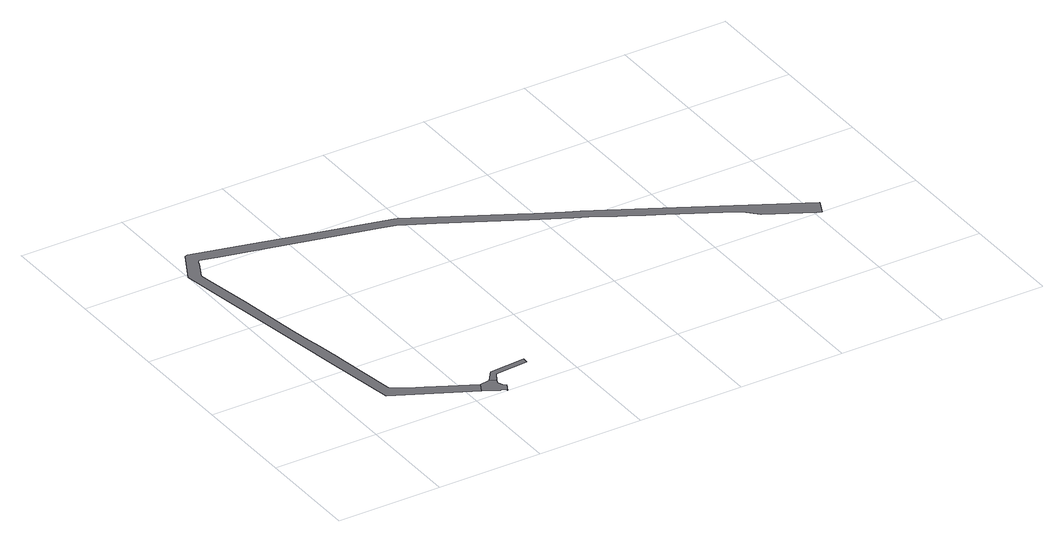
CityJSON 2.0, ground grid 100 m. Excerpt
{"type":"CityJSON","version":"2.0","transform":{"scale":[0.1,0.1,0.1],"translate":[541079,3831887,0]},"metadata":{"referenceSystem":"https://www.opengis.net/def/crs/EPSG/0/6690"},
"CityObjects":{
"road1":{"type":"Road","geometry":[{"type":"MultiSurface","lod":"1","boundaries":[[[0,1,2,3,4,5,6,7,8,9,10]]]}]},
"road2":{"type":"Road","attributes":{"RoadStructureAttribute.sectionType":"1"},"geometry":[{"type":"MultiSurface","lod":"1","boundaries":[[[11,12,13,14,0,10]]]}]},
"road3":{"type":"Road","attributes":{"RoadStructureAttribute.sectionType":"1"},"geometry":[{"type":"MultiSurface","lod":"1","boundaries":[[[15,16,17,18,19,20,21,22,23,24,25,26,27,28,29,2,1,30,31,32,33,34,35,36,37,38,39,40,41,42,43,44,45,46,47,48,49,50,51,52,53,54,55,56,57,58,59,60,61,62,63,64,65,66,67,68,69,70]]]}]}
},
"vertices":[
[1267,219,0],[1172,203,0],[1124,108,0],[1264,36,0],[1279,41,0],[1311,22,0],[1314,4,0],[1355,83,0],[1328,97,0],[1308,157,0],[1324,188,0],
[1371,277,0],[1689,300,0],[1695,358,0],[1348,327,0],
[3863,1822,0],[3360,2091,0],[3245,2148,0],[3014,2268,0],[2890,2334,0],[1994,2813,0],[1966,2825,0],[1310,2986,0],[731,3128,0],[187,3262,0],[157,3254,0],[3,2955,0],[221,1598,0],[295,1138,0],[402,475,0],[934,330,0],[750,419,0],[622,487,0],[494,566,0],[486,576,0],[484,586,0],[402,1136,0],[387,1232,0],[369,1339,0],[342,1489,0],[327,1580,0],[297,1759,0],[198,2380,0],[123,2829,0],[108,2921,0],[193,3090,0],[206,3125,0],[228,3140,0],[356,3106,0],[381,3094,0],[667,3027,0],[1799,2761,0],[1924,2729,0],[2227,2574,0],[2412,2472,0],[2801,2268,0],[2913,2209,0],[2920,2205,0],[3158,2080,0],[3249,2033,0],[3362,1974,0],[3573,1856,0],[3646,1814,0],[3782,1742,0],[3931,1662,0],[4357,1434,0],[4505,1356,0],[4611,1234,0],[5028,1016,0],[5069,998,0],[5132,1139,0]
]}
